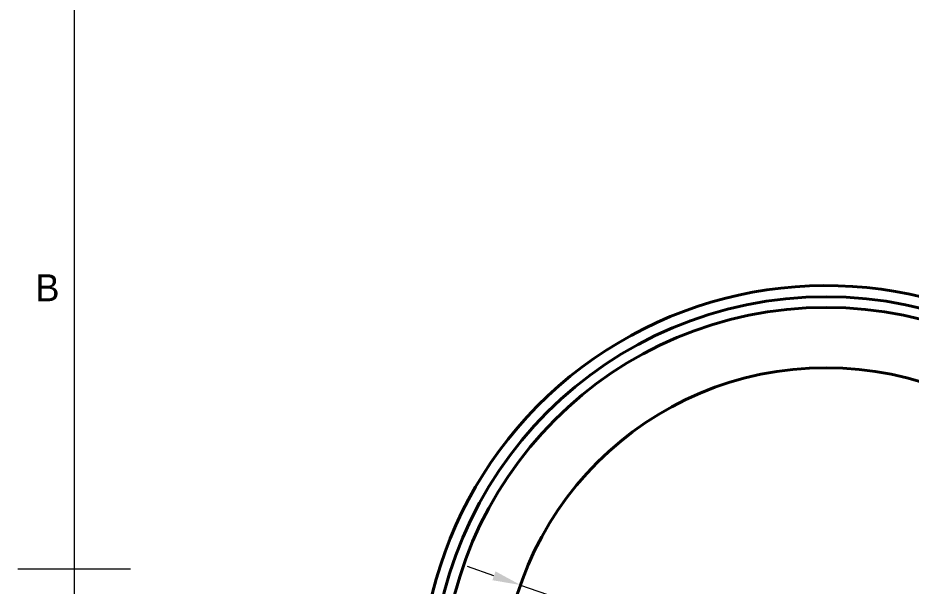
# Model space of a CAD drawing. Header units: millimetres. Extents: x 15 to 292, y 5 to 205.
# Drawn here: x 15 to 94.3, y 103.5 to 154 of the extents above; entities that cross this region are included whole.
import ezdxf

# ---------------------------------------------------------------- set-up
doc = ezdxf.new("R2010")
doc.units = ezdxf.units.MM
for name, color, linetype in [('Annotations', 7, 'Continuous'), ('Border', 7, 'Continuous'), ('Geometries', 7, 'Continuous')]:
    doc.layers.add(name, color=color, linetype=linetype)
doc.styles.add('Shapr0', font='txt', dxfattribs={"height": 2.3925})
doc.styles.add('Shapr4', font='txt', dxfattribs={"height": 2.3925})
doc.dimstyles.new('ISO-25', dxfattribs={"dimtxt": 2.5, "dimasz": 2.5, "dimexe": 1.25, "dimexo": 0.625, "dimtad": 1, "dimtxsty": 'Standard', "dimcen": 2.5, "dimadec": 0, "dimazin": 0, "dimtfac": 1, "dimtmove": 0, "dimatfit": 3, "dimfxl": 1, "dimarcsym": 0})

# ---------------------------------------------------------------- blocks, each defined once
blk = doc.blocks.new('*D3')
at = {"layer": 'Annotations', "color": 0, "linetype": 'Continuous', "lineweight": 15}
for p, q in [((57.268, 104.409), (54.905, 105.227)), ((59.63, 103.591), (113.87, 84.809)), ((116.232, 83.991), (152.709, 71.36))]:
    blk.add_line(p, q, dxfattribs=at)
at = {"layer": 'Annotations', "color": 0}
for points in [[(57.131, 104.015), (57.404, 104.803), (59.63, 103.591)], [(116.369, 84.385), (116.096, 83.597), (113.87, 84.809)]]:
    blk.add_solid(points, dxfattribs=at)
at = {"layer": 'Defpoints', "color": 0}
for p in [(59.63, 103.591), (113.87, 84.809)]:
    blk.add_point(p, dxfattribs=at)
at = {"layer": 'Annotations', "color": 0, "lineweight": 15, "insert": (148.221, 75.162), "char_height": 2.3925, "attachment_point": 5, "rotation": 340.90034, "style": 'Shapr4'}
blk.add_mtext('\\A1;%%c57,4', dxfattribs=at)

msp = doc.modelspace()

# ---------------------------------------------------------------- linework, layer by layer
at = {"layer": 'Border', "linetype": 'Continuous', "lineweight": 15}
for p, q in [((20, 200), (20, 10)), ((25, 105), (15, 105))]:
    msp.add_line(p, q, dxfattribs=at)
at = {"layer": 'Geometries', "linetype": 'Continuous', "lineweight": 40}
for radius in [35, 34.05, 28.7]:
    msp.add_circle((86.75, 94.2), radius, dxfattribs=at)
msp.add_arc((86.75, 94.2), 36, 0, 196.81509, dxfattribs=at)

# ---------------------------------------------------------------- texts
at = {"layer": 'Border', "linetype": 'Continuous', "lineweight": 15, "insert": (18.696, 130), "char_height": 2.393, "width": 2.3925, "attachment_point": 6, "style": 'Shapr0'}
msp.add_mtext('B', dxfattribs=at)

# ---------------------------------------------------------------- dimensions: what is measured, and where the dimension line sits
at = {"layer": 'Annotations', "linetype": 'Continuous', "lineweight": 15}
dim = msp.add_diameter_dim_2p(p1=(59.63, 103.591), p2=(113.87, 84.809), dimstyle='ISO-25', override={"dimscale": 1, "dimgap": 0.7, "dimdec": 2, "dimlfac": 1, "dimrnd": 0.01, "dimzin": 8, "dimdsep": 44, "dimtxsty": 'Shapr4', "dimcen": 2.5, "dimadec": 2, "dimtol": 0, "dimlim": 0, "dimtp": 0, "dimtm": 0, "dimtfac": 0.6, "dimtdec": 8, "dimtofl": 1, "dimfrac": 2, "dimtolj": 1, "dimlwd": 15, "dimlwe": 15}, dxfattribs=at)
dim.commit()
dim.dimension.update_dxf_attribs({"geometry": '*D3', "text_midpoint": (147.526, 73.155), "dimtype": 163})

doc.saveas('drawing.dxf')
